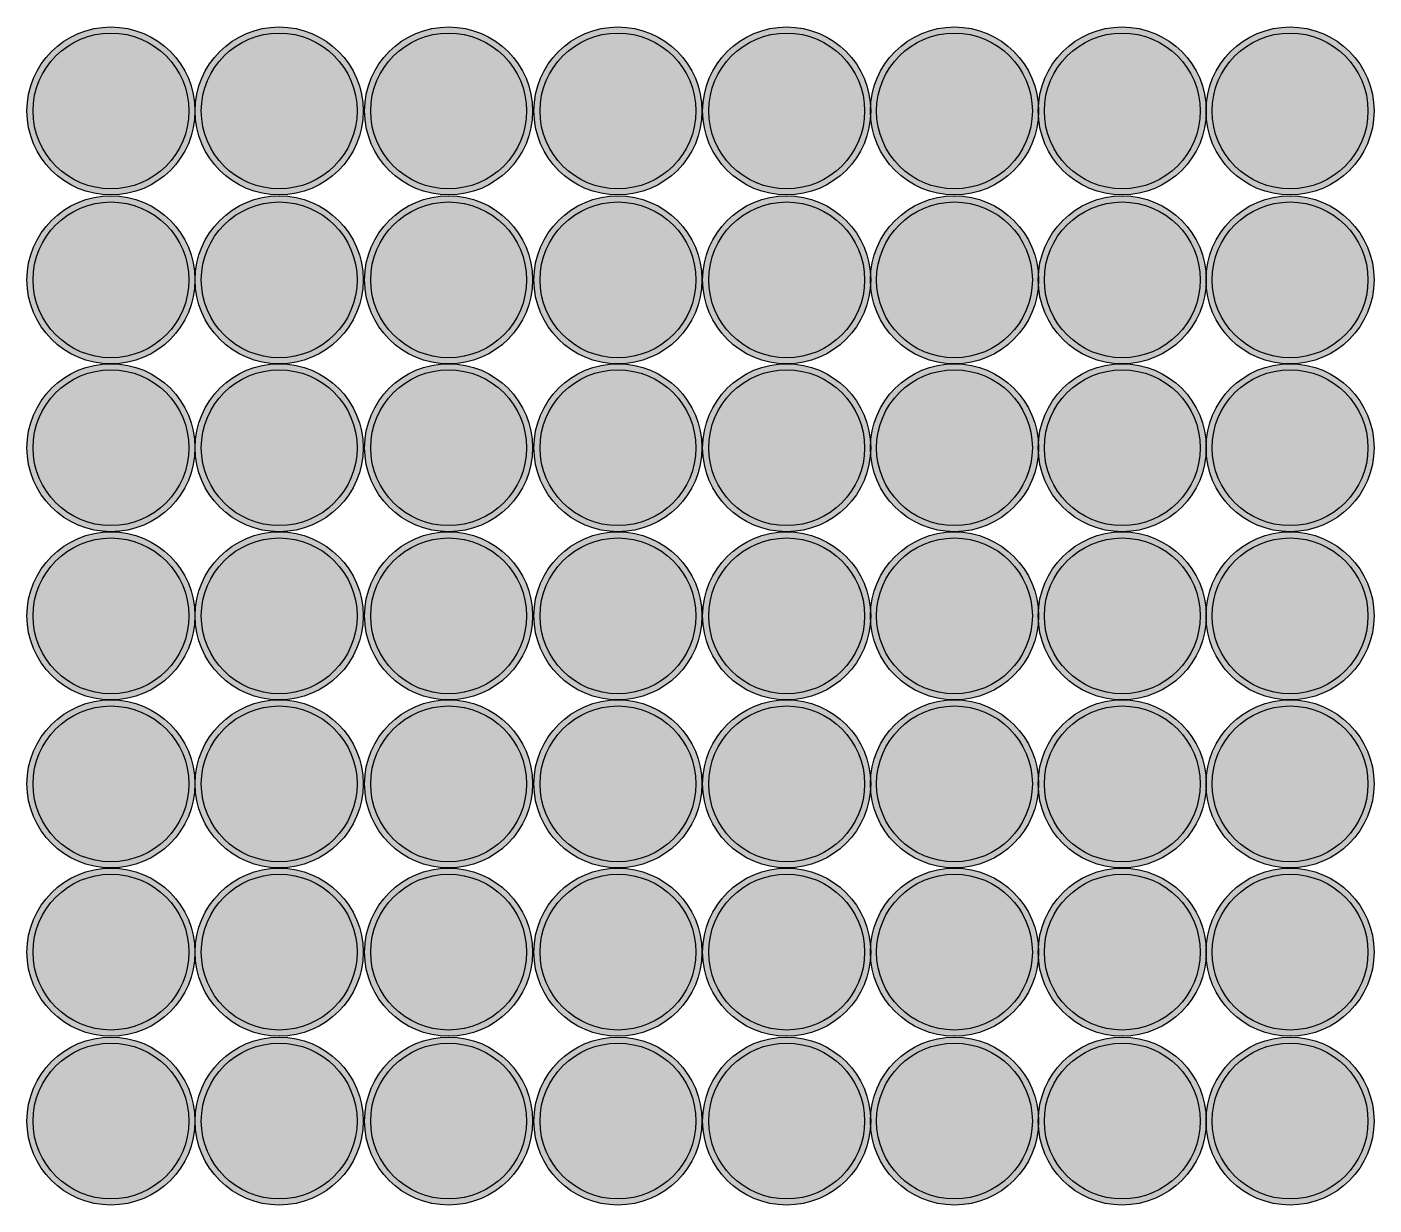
# Model space of a CAD drawing. Header units: inches. Extents: x 2620 to 4317, y 1826 to 2873.
# Drawn here: x 3246.76 to 3274.33, y 2588.34 to 2612.45 of the extents above; entities that cross this region are included whole.
import ezdxf

# ---------------------------------------------------------------- set-up
doc = ezdxf.new("R2010")
doc.units = ezdxf.units.IN
doc.header["$MEASUREMENT"] = 0

msp = doc.modelspace()

# ---------------------------------------------------------------- hatches: boundary and pattern name
h = msp.add_hatch(color=256)
h.dxf.hatch_style = 1
h.set_gradient(color1=(41, 49, 137), color2=(19, 103, 52), tint=1, name='INVCURVED')
h.paths.add_polyline_path([(3246.7558, 2610.73246, 1), (3250.1958, 2610.73246, 1)])
h.paths.add_polyline_path([(3250.0708, 2610.73246, -1), (3246.8808, 2610.73246, -1)], flags=16)
h = msp.add_hatch(color=256)
h.dxf.hatch_style = 1
h.set_gradient(color1=(242, 103, 34), color2=(248, 153, 30), tint=1)
h.paths.add_polyline_path([(3250.0708, 2610.73246, 1), (3246.8808, 2610.73246, 1)])
h = msp.add_hatch(color=256)
h.dxf.hatch_style = 1
h.set_gradient(color1=(41, 49, 137), color2=(19, 103, 52), tint=1, name='INVCURVED')
h.paths.add_polyline_path([(3250.19953, 2610.73246, 1), (3253.63953, 2610.73246, 1)])
h.paths.add_polyline_path([(3253.51453, 2610.73246, -1), (3250.32453, 2610.73246, -1)], flags=16)
h = msp.add_hatch(color=256)
h.dxf.hatch_style = 1
h.set_gradient(color1=(242, 103, 34), color2=(248, 153, 30), tint=1)
h.paths.add_polyline_path([(3253.51453, 2610.73246, 1), (3250.32453, 2610.73246, 1)])
h = msp.add_hatch(color=256)
h.dxf.hatch_style = 1
h.set_gradient(color1=(41, 49, 137), color2=(19, 103, 52), tint=1, name='INVCURVED')
h.paths.add_polyline_path([(3253.66808, 2610.73246, 1), (3257.10808, 2610.73246, 1)])
h.paths.add_polyline_path([(3256.98308, 2610.73246, -1), (3253.79308, 2610.73246, -1)], flags=16)
h = msp.add_hatch(color=256)
h.dxf.hatch_style = 1
h.set_gradient(color1=(242, 103, 34), color2=(248, 153, 30), tint=1)
h.paths.add_polyline_path([(3256.98308, 2610.73246, 1), (3253.79308, 2610.73246, 1)])
h = msp.add_hatch(color=256)
h.dxf.hatch_style = 1
h.set_gradient(color1=(41, 49, 137), color2=(19, 103, 52), tint=1, name='INVCURVED')
h.paths.add_polyline_path([(3257.13427, 2610.73246, 1), (3260.57427, 2610.73246, 1)])
h.paths.add_polyline_path([(3260.44927, 2610.73246, -1), (3257.25927, 2610.73246, -1)], flags=16)
h = msp.add_hatch(color=256)
h.dxf.hatch_style = 1
h.set_gradient(color1=(242, 103, 34), color2=(248, 153, 30), tint=1)
h.paths.add_polyline_path([(3260.44927, 2610.73246, 1), (3257.25927, 2610.73246, 1)])
h = msp.add_hatch(color=256)
h.dxf.hatch_style = 1
h.set_gradient(color1=(41, 49, 137), color2=(19, 103, 52), tint=1, name='INVCURVED')
h.paths.add_polyline_path([(3260.5882, 2610.73246, 1), (3264.0282, 2610.73246, 1)])
h.paths.add_polyline_path([(3263.9032, 2610.73246, -1), (3260.7132, 2610.73246, -1)], flags=16)
h = msp.add_hatch(color=256)
h.dxf.hatch_style = 1
h.set_gradient(color1=(242, 103, 34), color2=(248, 153, 30), tint=1)
h.paths.add_polyline_path([(3263.9032, 2610.73246, 1), (3260.7132, 2610.73246, 1)])
h = msp.add_hatch(color=256)
h.dxf.hatch_style = 1
h.set_gradient(color1=(41, 49, 137), color2=(19, 103, 52), tint=1, name='INVCURVED')
h.paths.add_polyline_path([(3264.02297, 2610.73246, 1), (3267.46297, 2610.73246, 1)])
h.paths.add_polyline_path([(3267.33797, 2610.73246, -1), (3264.14797, 2610.73246, -1)], flags=16)
h = msp.add_hatch(color=256)
h.dxf.hatch_style = 1
h.set_gradient(color1=(242, 103, 34), color2=(248, 153, 30), tint=1)
h.paths.add_polyline_path([(3267.33797, 2610.73246, 1), (3264.14797, 2610.73246, 1)])
h = msp.add_hatch(color=256)
h.dxf.hatch_style = 1
h.set_gradient(color1=(41, 49, 137), color2=(19, 103, 52), tint=1, name='INVCURVED')
h.paths.add_polyline_path([(3267.45774, 2610.73246, 1), (3270.89774, 2610.73246, 1)])
h.paths.add_polyline_path([(3270.77274, 2610.73246, -1), (3267.58274, 2610.73246, -1)], flags=16)
h = msp.add_hatch(color=256)
h.dxf.hatch_style = 1
h.set_gradient(color1=(242, 103, 34), color2=(248, 153, 30), tint=1)
h.paths.add_polyline_path([(3270.77274, 2610.73246, 1), (3267.58274, 2610.73246, 1)])
h = msp.add_hatch(color=256)
h.dxf.hatch_style = 1
h.set_gradient(color1=(41, 49, 137), color2=(19, 103, 52), tint=1, name='INVCURVED')
h.paths.add_polyline_path([(3270.89233, 2610.73246, 1), (3274.33233, 2610.73246, 1)])
h.paths.add_polyline_path([(3274.20733, 2610.73246, -1), (3271.01733, 2610.73246, -1)], flags=16)
h = msp.add_hatch(color=256)
h.dxf.hatch_style = 1
h.set_gradient(color1=(242, 103, 34), color2=(248, 153, 30), tint=1)
h.paths.add_polyline_path([(3274.20733, 2610.73246, 1), (3271.01733, 2610.73246, 1)])
h = msp.add_hatch(color=256)
h.dxf.hatch_style = 1
h.set_gradient(color1=(41, 49, 137), color2=(19, 103, 52), tint=1, name='INVCURVED')
h.paths.add_polyline_path([(3246.7558, 2607.2751, 1), (3250.1958, 2607.2751, 1)])
h.paths.add_polyline_path([(3250.0708, 2607.2751, -1), (3246.8808, 2607.2751, -1)], flags=16)
h = msp.add_hatch(color=256)
h.dxf.hatch_style = 1
h.set_gradient(color1=(242, 103, 34), color2=(248, 153, 30), tint=1)
h.paths.add_polyline_path([(3250.0708, 2607.2751, 1), (3246.8808, 2607.2751, 1)])
h = msp.add_hatch(color=256)
h.dxf.hatch_style = 1
h.set_gradient(color1=(41, 49, 137), color2=(19, 103, 52), tint=1, name='INVCURVED')
h.paths.add_polyline_path([(3250.19953, 2607.2751, 1), (3253.63953, 2607.2751, 1)])
h.paths.add_polyline_path([(3253.51453, 2607.2751, -1), (3250.32453, 2607.2751, -1)], flags=16)
h = msp.add_hatch(color=256)
h.dxf.hatch_style = 1
h.set_gradient(color1=(242, 103, 34), color2=(248, 153, 30), tint=1)
h.paths.add_polyline_path([(3253.51453, 2607.2751, 1), (3250.32453, 2607.2751, 1)])
h = msp.add_hatch(color=256)
h.dxf.hatch_style = 1
h.set_gradient(color1=(41, 49, 137), color2=(19, 103, 52), tint=1, name='INVCURVED')
h.paths.add_polyline_path([(3253.66808, 2607.2751, 1), (3257.10808, 2607.2751, 1)])
h.paths.add_polyline_path([(3256.98308, 2607.2751, -1), (3253.79308, 2607.2751, -1)], flags=16)
h = msp.add_hatch(color=256)
h.dxf.hatch_style = 1
h.set_gradient(color1=(242, 103, 34), color2=(248, 153, 30), tint=1)
h.paths.add_polyline_path([(3256.98308, 2607.2751, 1), (3253.79308, 2607.2751, 1)])
h = msp.add_hatch(color=256)
h.dxf.hatch_style = 1
h.set_gradient(color1=(41, 49, 137), color2=(19, 103, 52), tint=1, name='INVCURVED')
h.paths.add_polyline_path([(3257.13427, 2607.2751, 1), (3260.57427, 2607.2751, 1)])
h.paths.add_polyline_path([(3260.44927, 2607.2751, -1), (3257.25927, 2607.2751, -1)], flags=16)
h = msp.add_hatch(color=256)
h.dxf.hatch_style = 1
h.set_gradient(color1=(242, 103, 34), color2=(248, 153, 30), tint=1)
h.paths.add_polyline_path([(3260.44927, 2607.2751, 1), (3257.25927, 2607.2751, 1)])
h = msp.add_hatch(color=256)
h.dxf.hatch_style = 1
h.set_gradient(color1=(41, 49, 137), color2=(19, 103, 52), tint=1, name='INVCURVED')
h.paths.add_polyline_path([(3260.5882, 2607.2751, 1), (3264.0282, 2607.2751, 1)])
h.paths.add_polyline_path([(3263.9032, 2607.2751, -1), (3260.7132, 2607.2751, -1)], flags=16)
h = msp.add_hatch(color=256)
h.dxf.hatch_style = 1
h.set_gradient(color1=(242, 103, 34), color2=(248, 153, 30), tint=1)
h.paths.add_polyline_path([(3263.9032, 2607.2751, 1), (3260.7132, 2607.2751, 1)])
h = msp.add_hatch(color=256)
h.dxf.hatch_style = 1
h.set_gradient(color1=(41, 49, 137), color2=(19, 103, 52), tint=1, name='INVCURVED')
h.paths.add_polyline_path([(3264.02297, 2607.2751, 1), (3267.46297, 2607.2751, 1)])
h.paths.add_polyline_path([(3267.33797, 2607.2751, -1), (3264.14797, 2607.2751, -1)], flags=16)
h = msp.add_hatch(color=256)
h.dxf.hatch_style = 1
h.set_gradient(color1=(242, 103, 34), color2=(248, 153, 30), tint=1)
h.paths.add_polyline_path([(3267.33797, 2607.2751, 1), (3264.14797, 2607.2751, 1)])
h = msp.add_hatch(color=256)
h.dxf.hatch_style = 1
h.set_gradient(color1=(41, 49, 137), color2=(19, 103, 52), tint=1, name='INVCURVED')
h.paths.add_polyline_path([(3267.45774, 2607.2751, 1), (3270.89774, 2607.2751, 1)])
h.paths.add_polyline_path([(3270.77274, 2607.2751, -1), (3267.58274, 2607.2751, -1)], flags=16)
h = msp.add_hatch(color=256)
h.dxf.hatch_style = 1
h.set_gradient(color1=(242, 103, 34), color2=(248, 153, 30), tint=1)
h.paths.add_polyline_path([(3270.77274, 2607.2751, 1), (3267.58274, 2607.2751, 1)])
h = msp.add_hatch(color=256)
h.dxf.hatch_style = 1
h.set_gradient(color1=(41, 49, 137), color2=(19, 103, 52), tint=1, name='INVCURVED')
h.paths.add_polyline_path([(3270.89233, 2607.2751, 1), (3274.33233, 2607.2751, 1)])
h.paths.add_polyline_path([(3274.20733, 2607.2751, -1), (3271.01733, 2607.2751, -1)], flags=16)
h = msp.add_hatch(color=256)
h.dxf.hatch_style = 1
h.set_gradient(color1=(242, 103, 34), color2=(248, 153, 30), tint=1)
h.paths.add_polyline_path([(3274.20733, 2607.2751, 1), (3271.01733, 2607.2751, 1)])
h = msp.add_hatch(color=256)
h.dxf.hatch_style = 1
h.set_gradient(color1=(41, 49, 137), color2=(19, 103, 52), tint=1, name='INVCURVED')
h.paths.add_polyline_path([(3246.7558, 2603.83924, 1), (3250.1958, 2603.83924, 1)])
h.paths.add_polyline_path([(3250.0708, 2603.83924, -1), (3246.8808, 2603.83924, -1)], flags=16)
h = msp.add_hatch(color=256)
h.dxf.hatch_style = 1
h.set_gradient(color1=(242, 103, 34), color2=(248, 153, 30), tint=1)
h.paths.add_polyline_path([(3250.0708, 2603.83924, 1), (3246.8808, 2603.83924, 1)])
h = msp.add_hatch(color=256)
h.dxf.hatch_style = 1
h.set_gradient(color1=(41, 49, 137), color2=(19, 103, 52), tint=1, name='INVCURVED')
h.paths.add_polyline_path([(3250.19953, 2603.83924, 1), (3253.63953, 2603.83924, 1)])
h.paths.add_polyline_path([(3253.51453, 2603.83924, -1), (3250.32453, 2603.83924, -1)], flags=16)
h = msp.add_hatch(color=256)
h.dxf.hatch_style = 1
h.set_gradient(color1=(242, 103, 34), color2=(248, 153, 30), tint=1)
h.paths.add_polyline_path([(3253.51453, 2603.83924, 1), (3250.32453, 2603.83924, 1)])
h = msp.add_hatch(color=256)
h.dxf.hatch_style = 1
h.set_gradient(color1=(41, 49, 137), color2=(19, 103, 52), tint=1, name='INVCURVED')
h.paths.add_polyline_path([(3253.66808, 2603.83924, 1), (3257.10808, 2603.83924, 1)])
h.paths.add_polyline_path([(3256.98308, 2603.83924, -1), (3253.79308, 2603.83924, -1)], flags=16)
h = msp.add_hatch(color=256)
h.dxf.hatch_style = 1
h.set_gradient(color1=(242, 103, 34), color2=(248, 153, 30), tint=1)
h.paths.add_polyline_path([(3256.98308, 2603.83924, 1), (3253.79308, 2603.83924, 1)])
h = msp.add_hatch(color=256)
h.dxf.hatch_style = 1
h.set_gradient(color1=(41, 49, 137), color2=(19, 103, 52), tint=1, name='INVCURVED')
h.paths.add_polyline_path([(3257.13427, 2603.83924, 1), (3260.57427, 2603.83924, 1)])
h.paths.add_polyline_path([(3260.44927, 2603.83924, -1), (3257.25927, 2603.83924, -1)], flags=16)
h = msp.add_hatch(color=256)
h.dxf.hatch_style = 1
h.set_gradient(color1=(242, 103, 34), color2=(248, 153, 30), tint=1)
h.paths.add_polyline_path([(3260.44927, 2603.83924, 1), (3257.25927, 2603.83924, 1)])
h = msp.add_hatch(color=256)
h.dxf.hatch_style = 1
h.set_gradient(color1=(41, 49, 137), color2=(19, 103, 52), tint=1, name='INVCURVED')
h.paths.add_polyline_path([(3260.5882, 2603.83924, 1), (3264.0282, 2603.83924, 1)])
h.paths.add_polyline_path([(3263.9032, 2603.83924, -1), (3260.7132, 2603.83924, -1)], flags=16)
h = msp.add_hatch(color=256)
h.dxf.hatch_style = 1
h.set_gradient(color1=(242, 103, 34), color2=(248, 153, 30), tint=1)
h.paths.add_polyline_path([(3263.9032, 2603.83924, 1), (3260.7132, 2603.83924, 1)])
h = msp.add_hatch(color=256)
h.dxf.hatch_style = 1
h.set_gradient(color1=(41, 49, 137), color2=(19, 103, 52), tint=1, name='INVCURVED')
h.paths.add_polyline_path([(3264.02297, 2603.83924, 1), (3267.46297, 2603.83924, 1)])
h.paths.add_polyline_path([(3267.33797, 2603.83924, -1), (3264.14797, 2603.83924, -1)], flags=16)
h = msp.add_hatch(color=256)
h.dxf.hatch_style = 1
h.set_gradient(color1=(242, 103, 34), color2=(248, 153, 30), tint=1)
h.paths.add_polyline_path([(3267.33797, 2603.83924, 1), (3264.14797, 2603.83924, 1)])
h = msp.add_hatch(color=256)
h.dxf.hatch_style = 1
h.set_gradient(color1=(41, 49, 137), color2=(19, 103, 52), tint=1, name='INVCURVED')
h.paths.add_polyline_path([(3267.45774, 2603.83924, 1), (3270.89774, 2603.83924, 1)])
h.paths.add_polyline_path([(3270.77274, 2603.83924, -1), (3267.58274, 2603.83924, -1)], flags=16)
h = msp.add_hatch(color=256)
h.dxf.hatch_style = 1
h.set_gradient(color1=(242, 103, 34), color2=(248, 153, 30), tint=1)
h.paths.add_polyline_path([(3270.77274, 2603.83924, 1), (3267.58274, 2603.83924, 1)])
h = msp.add_hatch(color=256)
h.dxf.hatch_style = 1
h.set_gradient(color1=(41, 49, 137), color2=(19, 103, 52), tint=1, name='INVCURVED')
h.paths.add_polyline_path([(3270.89233, 2603.83924, 1), (3274.33233, 2603.83924, 1)])
h.paths.add_polyline_path([(3274.20733, 2603.83924, -1), (3271.01733, 2603.83924, -1)], flags=16)
h = msp.add_hatch(color=256)
h.dxf.hatch_style = 1
h.set_gradient(color1=(242, 103, 34), color2=(248, 153, 30), tint=1)
h.paths.add_polyline_path([(3274.20733, 2603.83924, 1), (3271.01733, 2603.83924, 1)])
h = msp.add_hatch(color=256)
h.dxf.hatch_style = 1
h.set_gradient(color1=(41, 49, 137), color2=(19, 103, 52), tint=1, name='INVCURVED')
h.paths.add_polyline_path([(3246.7558, 2600.39669, 1), (3250.1958, 2600.39669, 1)])
h.paths.add_polyline_path([(3250.0708, 2600.39669, -1), (3246.8808, 2600.39669, -1)], flags=16)
h = msp.add_hatch(color=256)
h.dxf.hatch_style = 1
h.set_gradient(color1=(242, 103, 34), color2=(248, 153, 30), tint=1)
h.paths.add_polyline_path([(3250.0708, 2600.39669, 1), (3246.8808, 2600.39669, 1)])
h = msp.add_hatch(color=256)
h.dxf.hatch_style = 1
h.set_gradient(color1=(41, 49, 137), color2=(19, 103, 52), tint=1, name='INVCURVED')
h.paths.add_polyline_path([(3250.19953, 2600.39669, 1), (3253.63953, 2600.39669, 1)])
h.paths.add_polyline_path([(3253.51453, 2600.39669, -1), (3250.32453, 2600.39669, -1)], flags=16)
h = msp.add_hatch(color=256)
h.dxf.hatch_style = 1
h.set_gradient(color1=(242, 103, 34), color2=(248, 153, 30), tint=1)
h.paths.add_polyline_path([(3253.51453, 2600.39669, 1), (3250.32453, 2600.39669, 1)])
h = msp.add_hatch(color=256)
h.dxf.hatch_style = 1
h.set_gradient(color1=(41, 49, 137), color2=(19, 103, 52), tint=1, name='INVCURVED')
h.paths.add_polyline_path([(3253.66808, 2600.39669, 1), (3257.10808, 2600.39669, 1)])
h.paths.add_polyline_path([(3256.98308, 2600.39669, -1), (3253.79308, 2600.39669, -1)], flags=16)
h = msp.add_hatch(color=256)
h.dxf.hatch_style = 1
h.set_gradient(color1=(242, 103, 34), color2=(248, 153, 30), tint=1)
h.paths.add_polyline_path([(3256.98308, 2600.39669, 1), (3253.79308, 2600.39669, 1)])
h = msp.add_hatch(color=256)
h.dxf.hatch_style = 1
h.set_gradient(color1=(41, 49, 137), color2=(19, 103, 52), tint=1, name='INVCURVED')
h.paths.add_polyline_path([(3257.13427, 2600.39669, 1), (3260.57427, 2600.39669, 1)])
h.paths.add_polyline_path([(3260.44927, 2600.39669, -1), (3257.25927, 2600.39669, -1)], flags=16)
h = msp.add_hatch(color=256)
h.dxf.hatch_style = 1
h.set_gradient(color1=(242, 103, 34), color2=(248, 153, 30), tint=1)
h.paths.add_polyline_path([(3260.44927, 2600.39669, 1), (3257.25927, 2600.39669, 1)])
h = msp.add_hatch(color=256)
h.dxf.hatch_style = 1
h.set_gradient(color1=(41, 49, 137), color2=(19, 103, 52), tint=1, name='INVCURVED')
h.paths.add_polyline_path([(3260.5882, 2600.39669, 1), (3264.0282, 2600.39669, 1)])
h.paths.add_polyline_path([(3263.9032, 2600.39669, -1), (3260.7132, 2600.39669, -1)], flags=16)
h = msp.add_hatch(color=256)
h.dxf.hatch_style = 1
h.set_gradient(color1=(242, 103, 34), color2=(248, 153, 30), tint=1)
h.paths.add_polyline_path([(3263.9032, 2600.39669, 1), (3260.7132, 2600.39669, 1)])
h = msp.add_hatch(color=256)
h.dxf.hatch_style = 1
h.set_gradient(color1=(41, 49, 137), color2=(19, 103, 52), tint=1, name='INVCURVED')
h.paths.add_polyline_path([(3264.02297, 2600.39669, 1), (3267.46297, 2600.39669, 1)])
h.paths.add_polyline_path([(3267.33797, 2600.39669, -1), (3264.14797, 2600.39669, -1)], flags=16)
h = msp.add_hatch(color=256)
h.dxf.hatch_style = 1
h.set_gradient(color1=(242, 103, 34), color2=(248, 153, 30), tint=1)
h.paths.add_polyline_path([(3267.33797, 2600.39669, 1), (3264.14797, 2600.39669, 1)])
h = msp.add_hatch(color=256)
h.dxf.hatch_style = 1
h.set_gradient(color1=(41, 49, 137), color2=(19, 103, 52), tint=1, name='INVCURVED')
h.paths.add_polyline_path([(3267.45774, 2600.39669, 1), (3270.89774, 2600.39669, 1)])
h.paths.add_polyline_path([(3270.77274, 2600.39669, -1), (3267.58274, 2600.39669, -1)], flags=16)
h = msp.add_hatch(color=256)
h.dxf.hatch_style = 1
h.set_gradient(color1=(242, 103, 34), color2=(248, 153, 30), tint=1)
h.paths.add_polyline_path([(3270.77274, 2600.39669, 1), (3267.58274, 2600.39669, 1)])
h = msp.add_hatch(color=256)
h.dxf.hatch_style = 1
h.set_gradient(color1=(41, 49, 137), color2=(19, 103, 52), tint=1, name='INVCURVED')
h.paths.add_polyline_path([(3270.89233, 2600.39669, 1), (3274.33233, 2600.39669, 1)])
h.paths.add_polyline_path([(3274.20733, 2600.39669, -1), (3271.01733, 2600.39669, -1)], flags=16)
h = msp.add_hatch(color=256)
h.dxf.hatch_style = 1
h.set_gradient(color1=(242, 103, 34), color2=(248, 153, 30), tint=1)
h.paths.add_polyline_path([(3274.20733, 2600.39669, 1), (3271.01733, 2600.39669, 1)])
h = msp.add_hatch(color=256)
h.dxf.hatch_style = 1
h.set_gradient(color1=(41, 49, 137), color2=(19, 103, 52), tint=1, name='INVCURVED')
h.paths.add_polyline_path([(3246.7558, 2596.95775, 1), (3250.1958, 2596.95775, 1)])
h.paths.add_polyline_path([(3250.0708, 2596.95775, -1), (3246.8808, 2596.95775, -1)], flags=16)
h = msp.add_hatch(color=256)
h.dxf.hatch_style = 1
h.set_gradient(color1=(242, 103, 34), color2=(248, 153, 30), tint=1)
h.paths.add_polyline_path([(3250.0708, 2596.95775, 1), (3246.8808, 2596.95775, 1)])
h = msp.add_hatch(color=256)
h.dxf.hatch_style = 1
h.set_gradient(color1=(41, 49, 137), color2=(19, 103, 52), tint=1, name='INVCURVED')
h.paths.add_polyline_path([(3250.19953, 2596.95775, 1), (3253.63953, 2596.95775, 1)])
h.paths.add_polyline_path([(3253.51453, 2596.95775, -1), (3250.32453, 2596.95775, -1)], flags=16)
h = msp.add_hatch(color=256)
h.dxf.hatch_style = 1
h.set_gradient(color1=(242, 103, 34), color2=(248, 153, 30), tint=1)
h.paths.add_polyline_path([(3253.51453, 2596.95775, 1), (3250.32453, 2596.95775, 1)])
h = msp.add_hatch(color=256)
h.dxf.hatch_style = 1
h.set_gradient(color1=(41, 49, 137), color2=(19, 103, 52), tint=1, name='INVCURVED')
h.paths.add_polyline_path([(3253.66808, 2596.95775, 1), (3257.10808, 2596.95775, 1)])
h.paths.add_polyline_path([(3256.98308, 2596.95775, -1), (3253.79308, 2596.95775, -1)], flags=16)
h = msp.add_hatch(color=256)
h.dxf.hatch_style = 1
h.set_gradient(color1=(242, 103, 34), color2=(248, 153, 30), tint=1)
h.paths.add_polyline_path([(3256.98308, 2596.95775, 1), (3253.79308, 2596.95775, 1)])
h = msp.add_hatch(color=256)
h.dxf.hatch_style = 1
h.set_gradient(color1=(41, 49, 137), color2=(19, 103, 52), tint=1, name='INVCURVED')
h.paths.add_polyline_path([(3257.13427, 2596.95775, 1), (3260.57427, 2596.95775, 1)])
h.paths.add_polyline_path([(3260.44927, 2596.95775, -1), (3257.25927, 2596.95775, -1)], flags=16)
h = msp.add_hatch(color=256)
h.dxf.hatch_style = 1
h.set_gradient(color1=(242, 103, 34), color2=(248, 153, 30), tint=1)
h.paths.add_polyline_path([(3260.44927, 2596.95775, 1), (3257.25927, 2596.95775, 1)])
h = msp.add_hatch(color=256)
h.dxf.hatch_style = 1
h.set_gradient(color1=(41, 49, 137), color2=(19, 103, 52), tint=1, name='INVCURVED')
h.paths.add_polyline_path([(3260.5882, 2596.95775, 1), (3264.0282, 2596.95775, 1)])
h.paths.add_polyline_path([(3263.9032, 2596.95775, -1), (3260.7132, 2596.95775, -1)], flags=16)
h = msp.add_hatch(color=256)
h.dxf.hatch_style = 1
h.set_gradient(color1=(242, 103, 34), color2=(248, 153, 30), tint=1)
h.paths.add_polyline_path([(3263.9032, 2596.95775, 1), (3260.7132, 2596.95775, 1)])
h = msp.add_hatch(color=256)
h.dxf.hatch_style = 1
h.set_gradient(color1=(41, 49, 137), color2=(19, 103, 52), tint=1, name='INVCURVED')
h.paths.add_polyline_path([(3264.02297, 2596.95775, 1), (3267.46297, 2596.95775, 1)])
h.paths.add_polyline_path([(3267.33797, 2596.95775, -1), (3264.14797, 2596.95775, -1)], flags=16)
h = msp.add_hatch(color=256)
h.dxf.hatch_style = 1
h.set_gradient(color1=(242, 103, 34), color2=(248, 153, 30), tint=1)
h.paths.add_polyline_path([(3267.33797, 2596.95775, 1), (3264.14797, 2596.95775, 1)])
h = msp.add_hatch(color=256)
h.dxf.hatch_style = 1
h.set_gradient(color1=(41, 49, 137), color2=(19, 103, 52), tint=1, name='INVCURVED')
h.paths.add_polyline_path([(3267.45774, 2596.95775, 1), (3270.89774, 2596.95775, 1)])
h.paths.add_polyline_path([(3270.77274, 2596.95775, -1), (3267.58274, 2596.95775, -1)], flags=16)
h = msp.add_hatch(color=256)
h.dxf.hatch_style = 1
h.set_gradient(color1=(242, 103, 34), color2=(248, 153, 30), tint=1)
h.paths.add_polyline_path([(3270.77274, 2596.95775, 1), (3267.58274, 2596.95775, 1)])
h = msp.add_hatch(color=256)
h.dxf.hatch_style = 1
h.set_gradient(color1=(41, 49, 137), color2=(19, 103, 52), tint=1, name='INVCURVED')
h.paths.add_polyline_path([(3270.89233, 2596.95775, 1), (3274.33233, 2596.95775, 1)])
h.paths.add_polyline_path([(3274.20733, 2596.95775, -1), (3271.01733, 2596.95775, -1)], flags=16)
h = msp.add_hatch(color=256)
h.dxf.hatch_style = 1
h.set_gradient(color1=(242, 103, 34), color2=(248, 153, 30), tint=1)
h.paths.add_polyline_path([(3274.20733, 2596.95775, 1), (3271.01733, 2596.95775, 1)])
h = msp.add_hatch(color=256)
h.dxf.hatch_style = 1
h.set_gradient(color1=(41, 49, 137), color2=(19, 103, 52), tint=1, name='INVCURVED')
h.paths.add_polyline_path([(3246.7558, 2593.51423, 1), (3250.1958, 2593.51423, 1)])
h.paths.add_polyline_path([(3250.0708, 2593.51423, -1), (3246.8808, 2593.51423, -1)], flags=16)
h = msp.add_hatch(color=256)
h.dxf.hatch_style = 1
h.set_gradient(color1=(41, 49, 137), color2=(19, 103, 52), tint=1, name='INVCURVED')
h.paths.add_polyline_path([(3250.19953, 2593.51423, 1), (3253.63953, 2593.51423, 1)])
h.paths.add_polyline_path([(3253.51453, 2593.51423, -1), (3250.32453, 2593.51423, -1)], flags=16)
h = msp.add_hatch(color=256)
h.dxf.hatch_style = 1
h.set_gradient(color1=(41, 49, 137), color2=(19, 103, 52), tint=1, name='INVCURVED')
h.paths.add_polyline_path([(3253.66808, 2593.51423, 1), (3257.10808, 2593.51423, 1)])
h.paths.add_polyline_path([(3256.98308, 2593.51423, -1), (3253.79308, 2593.51423, -1)], flags=16)
h = msp.add_hatch(color=256)
h.dxf.hatch_style = 1
h.set_gradient(color1=(41, 49, 137), color2=(19, 103, 52), tint=1, name='INVCURVED')
h.paths.add_polyline_path([(3257.13427, 2593.51423, 1), (3260.57427, 2593.51423, 1)])
h.paths.add_polyline_path([(3260.44927, 2593.51423, -1), (3257.25927, 2593.51423, -1)], flags=16)
h = msp.add_hatch(color=256)
h.dxf.hatch_style = 1
h.set_gradient(color1=(41, 49, 137), color2=(19, 103, 52), tint=1, name='INVCURVED')
h.paths.add_polyline_path([(3260.5882, 2593.51423, 1), (3264.0282, 2593.51423, 1)])
h.paths.add_polyline_path([(3263.9032, 2593.51423, -1), (3260.7132, 2593.51423, -1)], flags=16)
h = msp.add_hatch(color=256)
h.dxf.hatch_style = 1
h.set_gradient(color1=(41, 49, 137), color2=(19, 103, 52), tint=1, name='INVCURVED')
h.paths.add_polyline_path([(3264.02297, 2593.51423, 1), (3267.46297, 2593.51423, 1)])
h.paths.add_polyline_path([(3267.33797, 2593.51423, -1), (3264.14797, 2593.51423, -1)], flags=16)
h = msp.add_hatch(color=256)
h.dxf.hatch_style = 1
h.set_gradient(color1=(41, 49, 137), color2=(19, 103, 52), tint=1, name='INVCURVED')
h.paths.add_polyline_path([(3267.45774, 2593.51423, 1), (3270.89774, 2593.51423, 1)])
h.paths.add_polyline_path([(3270.77274, 2593.51423, -1), (3267.58274, 2593.51423, -1)], flags=16)
h = msp.add_hatch(color=256)
h.dxf.hatch_style = 1
h.set_gradient(color1=(41, 49, 137), color2=(19, 103, 52), tint=1, name='INVCURVED')
h.paths.add_polyline_path([(3270.89233, 2593.51423, 1), (3274.33233, 2593.51423, 1)])
h.paths.add_polyline_path([(3274.20733, 2593.51423, -1), (3271.01733, 2593.51423, -1)], flags=16)
h = msp.add_hatch(color=256)
h.dxf.hatch_style = 1
h.set_gradient(color1=(242, 103, 34), color2=(248, 153, 30), tint=1)
h.paths.add_polyline_path([(3250.0708, 2593.51423, 1), (3246.8808, 2593.51423, 1)])
h = msp.add_hatch(color=256)
h.dxf.hatch_style = 1
h.set_gradient(color1=(242, 103, 34), color2=(248, 153, 30), tint=1)
h.paths.add_polyline_path([(3253.51453, 2593.51423, 1), (3250.32453, 2593.51423, 1)])
h = msp.add_hatch(color=256)
h.dxf.hatch_style = 1
h.set_gradient(color1=(242, 103, 34), color2=(248, 153, 30), tint=1)
h.paths.add_polyline_path([(3256.98308, 2593.51423, 1), (3253.79308, 2593.51423, 1)])
h = msp.add_hatch(color=256)
h.dxf.hatch_style = 1
h.set_gradient(color1=(242, 103, 34), color2=(248, 153, 30), tint=1)
h.paths.add_polyline_path([(3260.44927, 2593.51423, 1), (3257.25927, 2593.51423, 1)])
h = msp.add_hatch(color=256)
h.dxf.hatch_style = 1
h.set_gradient(color1=(242, 103, 34), color2=(248, 153, 30), tint=1)
h.paths.add_polyline_path([(3263.9032, 2593.51423, 1), (3260.7132, 2593.51423, 1)])
h = msp.add_hatch(color=256)
h.dxf.hatch_style = 1
h.set_gradient(color1=(242, 103, 34), color2=(248, 153, 30), tint=1)
h.paths.add_polyline_path([(3267.33797, 2593.51423, 1), (3264.14797, 2593.51423, 1)])
h = msp.add_hatch(color=256)
h.dxf.hatch_style = 1
h.set_gradient(color1=(242, 103, 34), color2=(248, 153, 30), tint=1)
h.paths.add_polyline_path([(3270.77274, 2593.51423, 1), (3267.58274, 2593.51423, 1)])
h = msp.add_hatch(color=256)
h.dxf.hatch_style = 1
h.set_gradient(color1=(242, 103, 34), color2=(248, 153, 30), tint=1)
h.paths.add_polyline_path([(3274.20733, 2593.51423, 1), (3271.01733, 2593.51423, 1)])
h = msp.add_hatch(color=256)
h.dxf.hatch_style = 1
h.set_gradient(color1=(41, 49, 137), color2=(19, 103, 52), tint=1, name='INVCURVED')
h.paths.add_polyline_path([(3246.7558, 2590.05687, 1), (3250.1958, 2590.05687, 1)])
h.paths.add_polyline_path([(3250.0708, 2590.05687, -1), (3246.8808, 2590.05687, -1)], flags=16)
h = msp.add_hatch(color=256)
h.dxf.hatch_style = 1
h.set_gradient(color1=(242, 103, 34), color2=(248, 153, 30), tint=1)
h.paths.add_polyline_path([(3250.0708, 2590.05687, 1), (3246.8808, 2590.05687, 1)])
h = msp.add_hatch(color=256)
h.dxf.hatch_style = 1
h.set_gradient(color1=(41, 49, 137), color2=(19, 103, 52), tint=1, name='INVCURVED')
h.paths.add_polyline_path([(3250.19953, 2590.05687, 1), (3253.63953, 2590.05687, 1)])
h.paths.add_polyline_path([(3253.51453, 2590.05687, -1), (3250.32453, 2590.05687, -1)], flags=16)
h = msp.add_hatch(color=256)
h.dxf.hatch_style = 1
h.set_gradient(color1=(242, 103, 34), color2=(248, 153, 30), tint=1)
h.paths.add_polyline_path([(3253.51453, 2590.05687, 1), (3250.32453, 2590.05687, 1)])
h = msp.add_hatch(color=256)
h.dxf.hatch_style = 1
h.set_gradient(color1=(41, 49, 137), color2=(19, 103, 52), tint=1, name='INVCURVED')
h.paths.add_polyline_path([(3253.66808, 2590.05687, 1), (3257.10808, 2590.05687, 1)])
h.paths.add_polyline_path([(3256.98308, 2590.05687, -1), (3253.79308, 2590.05687, -1)], flags=16)
h = msp.add_hatch(color=256)
h.dxf.hatch_style = 1
h.set_gradient(color1=(242, 103, 34), color2=(248, 153, 30), tint=1)
h.paths.add_polyline_path([(3256.98308, 2590.05687, 1), (3253.79308, 2590.05687, 1)])
h = msp.add_hatch(color=256)
h.dxf.hatch_style = 1
h.set_gradient(color1=(41, 49, 137), color2=(19, 103, 52), tint=1, name='INVCURVED')
h.paths.add_polyline_path([(3257.13427, 2590.05687, 1), (3260.57427, 2590.05687, 1)])
h.paths.add_polyline_path([(3260.44927, 2590.05687, -1), (3257.25927, 2590.05687, -1)], flags=16)
h = msp.add_hatch(color=256)
h.dxf.hatch_style = 1
h.set_gradient(color1=(242, 103, 34), color2=(248, 153, 30), tint=1)
h.paths.add_polyline_path([(3260.44927, 2590.05687, 1), (3257.25927, 2590.05687, 1)])
h = msp.add_hatch(color=256)
h.dxf.hatch_style = 1
h.set_gradient(color1=(41, 49, 137), color2=(19, 103, 52), tint=1, name='INVCURVED')
h.paths.add_polyline_path([(3260.5882, 2590.05687, 1), (3264.0282, 2590.05687, 1)])
h.paths.add_polyline_path([(3263.9032, 2590.05687, -1), (3260.7132, 2590.05687, -1)], flags=16)
h = msp.add_hatch(color=256)
h.dxf.hatch_style = 1
h.set_gradient(color1=(242, 103, 34), color2=(248, 153, 30), tint=1)
h.paths.add_polyline_path([(3263.9032, 2590.05687, 1), (3260.7132, 2590.05687, 1)])
h = msp.add_hatch(color=256)
h.dxf.hatch_style = 1
h.set_gradient(color1=(41, 49, 137), color2=(19, 103, 52), tint=1, name='INVCURVED')
h.paths.add_polyline_path([(3264.02297, 2590.05687, 1), (3267.46297, 2590.05687, 1)])
h.paths.add_polyline_path([(3267.33797, 2590.05687, -1), (3264.14797, 2590.05687, -1)], flags=16)
h = msp.add_hatch(color=256)
h.dxf.hatch_style = 1
h.set_gradient(color1=(242, 103, 34), color2=(248, 153, 30), tint=1)
h.paths.add_polyline_path([(3267.33797, 2590.05687, 1), (3264.14797, 2590.05687, 1)])
h = msp.add_hatch(color=256)
h.dxf.hatch_style = 1
h.set_gradient(color1=(41, 49, 137), color2=(19, 103, 52), tint=1, name='INVCURVED')
h.paths.add_polyline_path([(3267.45774, 2590.05687, 1), (3270.89774, 2590.05687, 1)])
h.paths.add_polyline_path([(3270.77274, 2590.05687, -1), (3267.58274, 2590.05687, -1)], flags=16)
h = msp.add_hatch(color=256)
h.dxf.hatch_style = 1
h.set_gradient(color1=(242, 103, 34), color2=(248, 153, 30), tint=1)
h.paths.add_polyline_path([(3270.77274, 2590.05687, 1), (3267.58274, 2590.05687, 1)])
h = msp.add_hatch(color=256)
h.dxf.hatch_style = 1
h.set_gradient(color1=(41, 49, 137), color2=(19, 103, 52), tint=1, name='INVCURVED')
h.paths.add_polyline_path([(3270.89233, 2590.05687, 1), (3274.33233, 2590.05687, 1)])
h.paths.add_polyline_path([(3274.20733, 2590.05687, -1), (3271.01733, 2590.05687, -1)], flags=16)
h = msp.add_hatch(color=256)
h.dxf.hatch_style = 1
h.set_gradient(color1=(242, 103, 34), color2=(248, 153, 30), tint=1)
h.paths.add_polyline_path([(3274.20733, 2590.05687, 1), (3271.01733, 2590.05687, 1)])

# ---------------------------------------------------------------- linework, layer by layer
for centre, radius in [((3248.4758, 2610.73246), 1.72), ((3248.4758, 2610.73246), 1.595), ((3251.91953, 2610.73246), 1.72), ((3251.91953, 2610.73246), 1.595), ((3255.38808, 2610.73246), 1.72), ((3255.38808, 2610.73246), 1.595), ((3258.85427, 2610.73246), 1.72), ((3258.85427, 2610.73246), 1.595), ((3262.3082, 2610.73246), 1.72), ((3262.3082, 2610.73246), 1.595), ((3265.74297, 2610.73246), 1.72), ((3265.74297, 2610.73246), 1.595), ((3269.17774, 2610.73246), 1.72), ((3269.17774, 2610.73246), 1.595), ((3272.61233, 2610.73246), 1.72), ((3272.61233, 2610.73246), 1.595), ((3248.4758, 2607.2751), 1.72), ((3248.4758, 2607.2751), 1.595), ((3251.91953, 2607.2751), 1.72), ((3251.91953, 2607.2751), 1.595), ((3255.38808, 2607.2751), 1.72), ((3255.38808, 2607.2751), 1.595), ((3258.85427, 2607.2751), 1.72), ((3258.85427, 2607.2751), 1.595), ((3262.3082, 2607.2751), 1.72), ((3262.3082, 2607.2751), 1.595), ((3265.74297, 2607.2751), 1.72), ((3265.74297, 2607.2751), 1.595), ((3269.17774, 2607.2751), 1.72), ((3269.17774, 2607.2751), 1.595), ((3272.61233, 2607.2751), 1.72), ((3272.61233, 2607.2751), 1.595), ((3248.4758, 2603.83924), 1.72), ((3248.4758, 2603.83924), 1.595), ((3251.91953, 2603.83924), 1.72), ((3251.91953, 2603.83924), 1.595), ((3255.38808, 2603.83924), 1.72), ((3255.38808, 2603.83924), 1.595), ((3258.85427, 2603.83924), 1.72), ((3258.85427, 2603.83924), 1.595), ((3262.3082, 2603.83924), 1.72), ((3262.3082, 2603.83924), 1.595), ((3265.74297, 2603.83924), 1.72), ((3265.74297, 2603.83924), 1.595), ((3269.17774, 2603.83924), 1.72), ((3269.17774, 2603.83924), 1.595), ((3272.61233, 2603.83924), 1.72), ((3272.61233, 2603.83924), 1.595), ((3248.4758, 2600.39669), 1.72), ((3248.4758, 2600.39669), 1.595), ((3251.91953, 2600.39669), 1.72), ((3251.91953, 2600.39669), 1.595), ((3255.38808, 2600.39669), 1.72), ((3255.38808, 2600.39669), 1.595), ((3258.85427, 2600.39669), 1.72), ((3258.85427, 2600.39669), 1.595), ((3262.3082, 2600.39669), 1.72), ((3262.3082, 2600.39669), 1.595), ((3265.74297, 2600.39669), 1.72), ((3265.74297, 2600.39669), 1.595), ((3269.17774, 2600.39669), 1.72), ((3269.17774, 2600.39669), 1.595), ((3272.61233, 2600.39669), 1.72), ((3272.61233, 2600.39669), 1.595), ((3248.4758, 2596.95775), 1.72), ((3248.4758, 2596.95775), 1.595), ((3251.91953, 2596.95775), 1.72), ((3251.91953, 2596.95775), 1.595), ((3255.38808, 2596.95775), 1.72), ((3255.38808, 2596.95775), 1.595), ((3258.85427, 2596.95775), 1.72), ((3258.85427, 2596.95775), 1.595), ((3262.3082, 2596.95775), 1.72), ((3262.3082, 2596.95775), 1.595), ((3265.74297, 2596.95775), 1.72), ((3265.74297, 2596.95775), 1.595), ((3269.17774, 2596.95775), 1.72), ((3269.17774, 2596.95775), 1.595), ((3272.61233, 2596.95775), 1.72), ((3272.61233, 2596.95775), 1.595), ((3248.4758, 2593.51423), 1.72), ((3251.91953, 2593.51423), 1.72), ((3255.38808, 2593.51423), 1.72), ((3258.85427, 2593.51423), 1.72), ((3262.3082, 2593.51423), 1.72), ((3265.74297, 2593.51423), 1.72), ((3269.17774, 2593.51423), 1.72), ((3272.61233, 2593.51423), 1.72), ((3248.4758, 2593.51423), 1.595), ((3251.91953, 2593.51423), 1.595), ((3255.38808, 2593.51423), 1.595), ((3258.85427, 2593.51423), 1.595), ((3262.3082, 2593.51423), 1.595), ((3265.74297, 2593.51423), 1.595), ((3269.17774, 2593.51423), 1.595), ((3272.61233, 2593.51423), 1.595), ((3248.4758, 2590.05687), 1.72), ((3248.4758, 2590.05687), 1.595), ((3251.91953, 2590.05687), 1.72), ((3251.91953, 2590.05687), 1.595), ((3255.38808, 2590.05687), 1.72), ((3255.38808, 2590.05687), 1.595), ((3258.85427, 2590.05687), 1.72), ((3258.85427, 2590.05687), 1.595), ((3262.3082, 2590.05687), 1.72), ((3262.3082, 2590.05687), 1.595), ((3265.74297, 2590.05687), 1.72), ((3265.74297, 2590.05687), 1.595), ((3269.17774, 2590.05687), 1.72), ((3269.17774, 2590.05687), 1.595), ((3272.61233, 2590.05687), 1.72), ((3272.61233, 2590.05687), 1.595)]:
    msp.add_circle(centre, radius)

doc.saveas('drawing.dxf')
